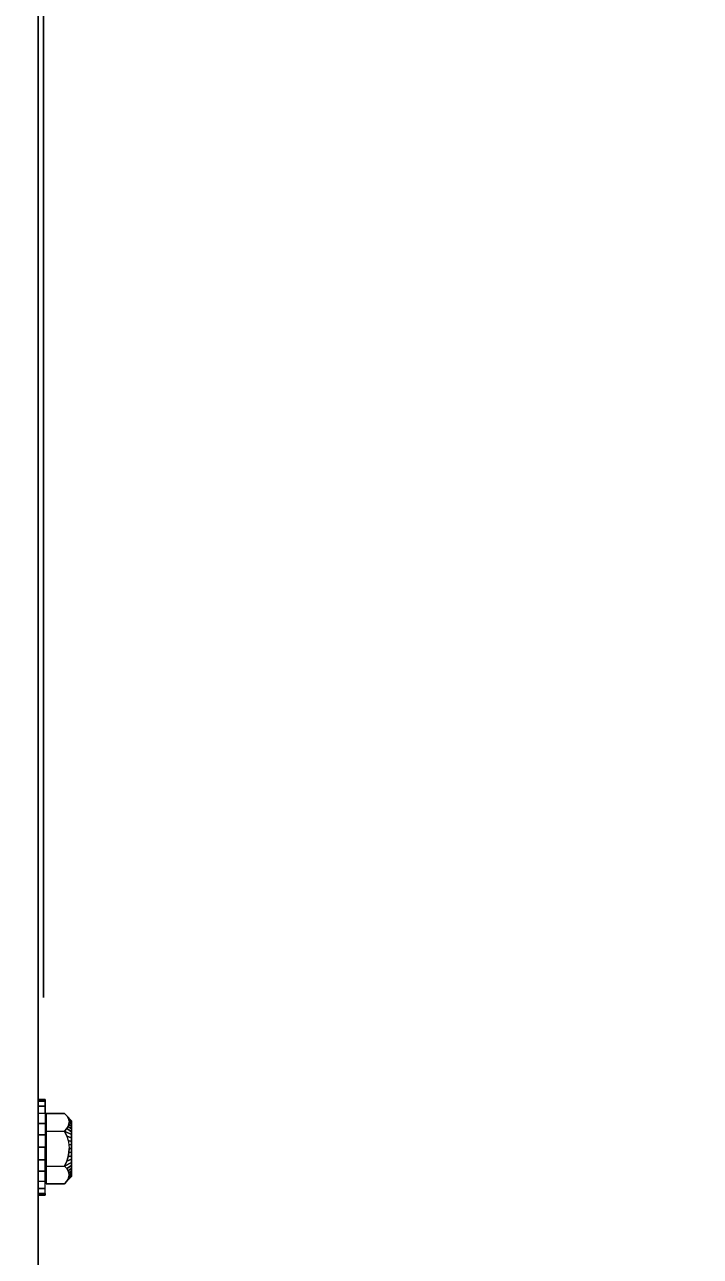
# Model space of a CAD drawing. Header units: inches. Extents: x -827 to 154, y -802 to 207.
# Drawn here: x -64.52 to -58.33, y -192.41 to -181.12 of the extents above; entities that cross this region are included whole.
import ezdxf

# ---------------------------------------------------------------- set-up
doc = ezdxf.new("R2010")
doc.units = ezdxf.units.IN
doc.header["$MEASUREMENT"] = 0
for name, color, linetype, lineweight in [('A-ANNO-DIMS', 211, 'Continuous', 9), ('A-ANNO-DIMS-48', 211, 'Continuous', 9), ('Layer0', 7, 'Continuous', 9), ('Shop_Sabre_RC-8_CNC_Router_skp', 8, 'Continuous', 9)]:
    doc.layers.add(name, color=color, linetype=linetype, lineweight=lineweight)
doc.styles.add('Arial', font='arial.ttf', dxfattribs={"height": 4.5})
doc.dimstyles.new('Linear_-_3_32__Arial', dxfattribs={"dimscale": 12, "dimtxt": 4.591167, "dimasz": 0.5, "dimexe": 0.375, "dimexo": 0.25, "dimgap": 0.25, "dimtad": 1, "dimdec": 5, "dimrnd": 0.03125, "dimzin": 1, "dimdsep": 46, "dimlunit": 4, "dimtxsty": 'Arial', "dimblk1": 'OBLIQUE', "dimblk2": 'OBLIQUE', "dimsah": 1, "dimcen": 0.09, "dimdle": 0.375, "dimazin": 0, "dimtfac": 1, "dimtdec": 4, "dimtix": 1, "dimtmove": 0, "dimatfit": 3, "dimfxl": 1, "dimtvp": 1, "dimtfill": 1, "dimfrac": 2, "dimtolj": 1, "dimtzin": 0, "dimarcsym": 2})

# ---------------------------------------------------------------- blocks, each defined once
blk = doc.blocks.new('Shop_Sabre_RC-8_CNC_Router_skp_10-V43-Level 1')
at = {"layer": 'Layer0'}
for p, q in [((0.25, 0.875), (0.25, 0.86)), ((0.25, 0.86), (0.25, 0.875)), ((0.25, 0.875), (0.313, 0.875)), ((0.25, 0.875), (0.25, 0.86)), ((0.25, 0.86), (0.25, 0.875)), ((0.313, 0.875), (0.25, 0.875)), ((0.25, 0.015), (0.25, 0)), ((0.25, 0), (0.25, 0.015)), ((0.25, 0), (0.25, 0.015)), ((0.25, 0.015), (0.25, 0)), ((0.25, 0), (0.313, 0)), ((0.313, 0), (0.25, 0))]:
    blk.add_line(p, q, dxfattribs=at)
blk = doc.blocks.new('Shop_Sabre_RC-8_CNC_Router_skp_9-V44-Level 1')
at = {"layer": 'Layer0'}
for p, q in [((0.006, 0.703), (0.051, 0.748)), ((0.049, 0.748), (0.006, 0.705)), ((0.006, 0.705), (0.049, 0.748)), ((0.051, 0.748), (0.006, 0.703)), ((0.051, 0.748), (0.006, 0.703)), ((0.051, 0.748), (0.006, 0.703)), ((0.006, 0.696), (0.038, 0.728)), ((0.038, 0.728), (0.006, 0.696)), ((0.006, 0.696), (0.038, 0.728)), ((0.038, 0.728), (0.006, 0.696)), ((0.031, 0.709), (0.006, 0.686)), ((0.031, 0.709), (0.006, 0.686)), ((0.006, 0.686), (0.031, 0.709)), ((0.006, 0.686), (0.031, 0.709)), ((0.006, 0.703), (0.006, 0.705)), ((0.006, 0.705), (0.006, 0.703)), ((0.006, 0.703), (0.006, 0.705)), ((0.006, 0.705), (0.006, 0.703)), ((0.006, 0.696), (0.006, 0.703)), ((0.006, 0.703), (0.006, 0.696)), ((0.006, 0.696), (0.006, 0.703)), ((0.006, 0.696), (0.006, 0.703)), ((0.006, 0.686), (0.006, 0.696)), ((0.006, 0.696), (0.006, 0.686)), ((0.006, 0.686), (0.006, 0.696)), ((0.006, 0.686), (0.006, 0.696)), ((0.028, 0.691), (0.006, 0.671)), ((0.028, 0.691), (0.006, 0.671)), ((0.006, 0.671), (0.028, 0.691)), ((0.006, 0.671), (0.028, 0.691)), ((0.006, 0.671), (0.006, 0.686)), ((0.006, 0.686), (0.006, 0.671)), ((0.006, 0.671), (0.006, 0.686)), ((0.006, 0.671), (0.006, 0.686)), ((0.031, 0.709), (0.028, 0.691)), ((0.031, 0.709), (0.028, 0.691)), ((0.031, 0.709), (0.028, 0.691)), ((0.031, 0.709), (0.028, 0.691)), ((0.028, 0.691), (0.031, 0.672)), ((0.031, 0.672), (0.028, 0.691)), ((0.028, 0.691), (0.031, 0.672)), ((0.031, 0.672), (0.028, 0.691)), ((0.038, 0.728), (0.031, 0.709)), ((0.038, 0.728), (0.031, 0.709)), ((0.038, 0.728), (0.031, 0.709)), ((0.038, 0.728), (0.031, 0.709)), ((0.051, 0.748), (0.038, 0.728)), ((0.051, 0.748), (0.038, 0.728)), ((0.051, 0.748), (0.038, 0.728)), ((0.051, 0.748), (0.038, 0.728)), ((0.24, 0.705), (0.25, 0.705)), ((0.25, 0.705), (0.24, 0.705)), ((0.25, 0.703), (0.24, 0.703)), ((0.25, 0.703), (0.24, 0.703)), ((0.24, 0.703), (0.25, 0.703)), ((0.24, 0.703), (0.25, 0.703)), ((0.24, 0.696), (0.25, 0.696)), ((0.24, 0.696), (0.25, 0.696)), ((0.25, 0.696), (0.24, 0.696)), ((0.24, 0.696), (0.25, 0.696)), ((0.24, 0.686), (0.25, 0.686)), ((0.25, 0.686), (0.24, 0.686)), ((0.25, 0.686), (0.24, 0.686)), ((0.25, 0.686), (0.24, 0.686)), ((0.031, 0.672), (0.006, 0.652)), ((0.006, 0.652), (0.031, 0.672)), ((0.031, 0.672), (0.006, 0.652)), ((0.006, 0.652), (0.031, 0.672)), ((0.006, 0.665), (0.006, 0.671)), ((0.006, 0.671), (0.006, 0.652)), ((0.006, 0.652), (0.006, 0.671)), ((0.006, 0.665), (0.006, 0.671)), ((0.006, 0.652), (0.006, 0.665)), ((0.006, 0.652), (0.006, 0.665)), ((0.038, 0.653), (0.006, 0.63)), ((0.006, 0.63), (0.038, 0.653)), ((0.038, 0.653), (0.006, 0.63)), ((0.006, 0.63), (0.038, 0.653)), ((0.006, 0.63), (0.006, 0.652)), ((0.006, 0.652), (0.006, 0.63)), ((0.006, 0.63), (0.006, 0.652)), ((0.006, 0.63), (0.006, 0.652)), ((0.006, 0.605), (0.051, 0.633)), ((0.051, 0.633), (0.006, 0.605)), ((0.006, 0.605), (0.051, 0.633)), ((0.051, 0.633), (0.006, 0.605)), ((0.006, 0.605), (0.006, 0.63)), ((0.006, 0.63), (0.006, 0.605)), ((0.006, 0.605), (0.006, 0.63)), ((0.006, 0.605), (0.006, 0.63)), ((0.006, 0.577), (0.006, 0.605)), ((0.006, 0.605), (0.006, 0.577)), ((0.006, 0.577), (0.006, 0.605)), ((0.006, 0.577), (0.006, 0.605)), ((0.031, 0.672), (0.038, 0.653)), ((0.038, 0.653), (0.031, 0.672)), ((0.031, 0.672), (0.038, 0.653)), ((0.038, 0.653), (0.031, 0.672)), ((0.038, 0.653), (0.051, 0.633)), ((0.038, 0.653), (0.051, 0.633)), ((0.051, 0.633), (0.038, 0.653)), ((0.051, 0.633), (0.038, 0.653)), ((0.25, 0.671), (0.24, 0.671)), ((0.24, 0.671), (0.25, 0.671)), ((0.25, 0.671), (0.24, 0.671)), ((0.24, 0.671), (0.25, 0.671)), ((0.25, 0.652), (0.24, 0.652)), ((0.25, 0.652), (0.24, 0.652)), ((0.24, 0.652), (0.25, 0.652)), ((0.24, 0.652), (0.25, 0.652)), ((0.24, 0.63), (0.25, 0.63)), ((0.24, 0.63), (0.25, 0.63)), ((0.25, 0.63), (0.24, 0.63)), ((0.25, 0.63), (0.24, 0.63)), ((0.25, 0.605), (0.24, 0.605)), ((0.24, 0.605), (0.25, 0.605)), ((0.25, 0.605), (0.24, 0.605)), ((0.24, 0.605), (0.25, 0.605)), ((0.25, 0.577), (0.24, 0.577)), ((0.24, 0.577), (0.25, 0.577)), ((0.24, 0.577), (0.25, 0.577)), ((0.25, 0.577), (0.24, 0.577)), ((0.051, 0.565), (0.006, 0.547)), ((0.051, 0.565), (0.006, 0.547)), ((0.051, 0.565), (0.006, 0.547)), ((0.006, 0.547), (0.051, 0.565)), ((0.006, 0.516), (0.006, 0.547)), ((0.006, 0.547), (0.006, 0.516)), ((0.006, 0.516), (0.006, 0.547)), ((0.006, 0.516), (0.006, 0.547)), ((0.006, 0.516), (0.038, 0.524)), ((0.006, 0.516), (0.038, 0.524)), ((0.006, 0.516), (0.038, 0.524)), ((0.038, 0.524), (0.006, 0.516)), ((0.006, 0.483), (0.006, 0.516)), ((0.006, 0.516), (0.006, 0.483)), ((0.006, 0.516), (0.006, 0.483)), ((0.006, 0.483), (0.006, 0.516)), ((0.031, 0.486), (0.006, 0.483)), ((0.031, 0.486), (0.006, 0.483)), ((0.031, 0.486), (0.006, 0.483)), ((0.006, 0.483), (0.031, 0.486)), ((0.006, 0.483), (0.006, 0.449)), ((0.006, 0.483), (0.006, 0.449)), ((0.006, 0.449), (0.006, 0.483)), ((0.006, 0.449), (0.006, 0.483)), ((0.25, 0.547), (0.24, 0.547)), ((0.25, 0.547), (0.24, 0.547)), ((0.24, 0.547), (0.25, 0.547)), ((0.24, 0.547), (0.25, 0.547)), ((0.24, 0.516), (0.25, 0.516)), ((0.24, 0.516), (0.25, 0.516)), ((0.25, 0.516), (0.24, 0.516)), ((0.25, 0.516), (0.24, 0.516)), ((0.24, 0.483), (0.25, 0.483)), ((0.25, 0.483), (0.24, 0.483)), ((0.24, 0.483), (0.25, 0.483)), ((0.25, 0.483), (0.24, 0.483)), ((0.006, 0.416), (0.006, 0.449)), ((0.006, 0.416), (0.006, 0.449)), ((0.006, 0.449), (0.028, 0.449)), ((0.006, 0.416), (0.006, 0.449)), ((0.028, 0.449), (0.006, 0.449)), ((0.006, 0.449), (0.028, 0.449)), ((0.006, 0.449), (0.006, 0.416)), ((0.006, 0.449), (0.028, 0.449)), ((0.006, 0.416), (0.006, 0.383)), ((0.006, 0.383), (0.006, 0.416)), ((0.006, 0.416), (0.031, 0.413)), ((0.031, 0.413), (0.006, 0.416)), ((0.006, 0.416), (0.006, 0.383)), ((0.006, 0.416), (0.031, 0.413)), ((0.006, 0.383), (0.006, 0.416)), ((0.031, 0.413), (0.006, 0.416)), ((0.006, 0.383), (0.006, 0.351)), ((0.006, 0.351), (0.006, 0.383)), ((0.038, 0.375), (0.006, 0.383)), ((0.006, 0.383), (0.006, 0.351)), ((0.006, 0.383), (0.038, 0.375)), ((0.006, 0.383), (0.038, 0.375)), ((0.006, 0.383), (0.006, 0.351)), ((0.006, 0.383), (0.038, 0.375)), ((0.006, 0.351), (0.051, 0.334)), ((0.006, 0.351), (0.051, 0.334)), ((0.051, 0.334), (0.006, 0.351)), ((0.051, 0.334), (0.006, 0.351)), ((0.25, 0.449), (0.24, 0.449)), ((0.24, 0.449), (0.25, 0.449)), ((0.25, 0.449), (0.24, 0.449)), ((0.24, 0.449), (0.25, 0.449)), ((0.24, 0.416), (0.25, 0.416)), ((0.25, 0.416), (0.24, 0.416)), ((0.25, 0.416), (0.24, 0.416)), ((0.24, 0.416), (0.25, 0.416)), ((0.25, 0.383), (0.24, 0.383)), ((0.24, 0.383), (0.25, 0.383)), ((0.24, 0.383), (0.25, 0.383)), ((0.25, 0.383), (0.24, 0.383)), ((0.24, 0.351), (0.25, 0.351)), ((0.25, 0.351), (0.24, 0.351)), ((0.24, 0.351), (0.25, 0.351)), ((0.25, 0.351), (0.24, 0.351)), ((0.006, 0.321), (0.006, 0.294)), ((0.006, 0.294), (0.006, 0.321)), ((0.006, 0.321), (0.006, 0.294)), ((0.006, 0.321), (0.006, 0.294)), ((0.006, 0.294), (0.006, 0.268)), ((0.006, 0.268), (0.006, 0.294)), ((0.006, 0.294), (0.051, 0.266)), ((0.006, 0.294), (0.006, 0.268)), ((0.051, 0.266), (0.006, 0.294)), ((0.006, 0.294), (0.006, 0.268)), ((0.006, 0.294), (0.051, 0.266)), ((0.051, 0.266), (0.006, 0.294)), ((0.006, 0.268), (0.006, 0.246)), ((0.006, 0.246), (0.006, 0.268)), ((0.006, 0.268), (0.006, 0.246)), ((0.006, 0.268), (0.038, 0.245)), ((0.038, 0.245), (0.006, 0.268)), ((0.006, 0.268), (0.038, 0.245)), ((0.006, 0.268), (0.006, 0.246)), ((0.038, 0.245), (0.006, 0.268)), ((0.006, 0.246), (0.006, 0.228)), ((0.006, 0.228), (0.006, 0.246)), ((0.031, 0.226), (0.006, 0.246)), ((0.031, 0.226), (0.006, 0.246)), ((0.006, 0.246), (0.031, 0.226)), ((0.006, 0.246), (0.006, 0.228)), ((0.006, 0.246), (0.006, 0.228)), ((0.006, 0.246), (0.031, 0.226)), ((0.006, 0.228), (0.006, 0.213)), ((0.006, 0.213), (0.006, 0.228)), ((0.028, 0.208), (0.006, 0.228)), ((0.006, 0.228), (0.028, 0.208)), ((0.006, 0.228), (0.006, 0.213)), ((0.028, 0.208), (0.006, 0.228)), ((0.006, 0.228), (0.006, 0.213)), ((0.006, 0.228), (0.028, 0.208)), ((0.031, 0.226), (0.028, 0.208)), ((0.028, 0.208), (0.031, 0.226)), ((0.031, 0.226), (0.028, 0.208)), ((0.028, 0.208), (0.031, 0.226)), ((0.038, 0.245), (0.031, 0.226)), ((0.031, 0.226), (0.038, 0.245)), ((0.031, 0.226), (0.038, 0.245)), ((0.038, 0.245), (0.031, 0.226)), ((0.051, 0.266), (0.038, 0.245)), ((0.038, 0.245), (0.051, 0.266)), ((0.051, 0.266), (0.038, 0.245)), ((0.038, 0.245), (0.051, 0.266)), ((0.25, 0.321), (0.24, 0.321)), ((0.24, 0.321), (0.25, 0.321)), ((0.25, 0.321), (0.24, 0.321)), ((0.24, 0.321), (0.25, 0.321)), ((0.24, 0.294), (0.25, 0.294)), ((0.25, 0.294), (0.24, 0.294)), ((0.24, 0.294), (0.25, 0.294)), ((0.25, 0.294), (0.24, 0.294)), ((0.24, 0.268), (0.25, 0.268)), ((0.25, 0.268), (0.24, 0.268)), ((0.25, 0.268), (0.24, 0.268)), ((0.24, 0.268), (0.25, 0.268)), ((0.25, 0.246), (0.24, 0.246)), ((0.25, 0.246), (0.24, 0.246)), ((0.24, 0.246), (0.25, 0.246)), ((0.24, 0.246), (0.25, 0.246)), ((0.24, 0.228), (0.25, 0.228)), ((0.24, 0.228), (0.25, 0.228)), ((0.25, 0.228), (0.24, 0.228)), ((0.25, 0.228), (0.24, 0.228)), ((0.006, 0.213), (0.006, 0.202)), ((0.006, 0.202), (0.006, 0.213)), ((0.006, 0.213), (0.006, 0.202)), ((0.006, 0.213), (0.031, 0.19)), ((0.031, 0.19), (0.006, 0.213)), ((0.006, 0.213), (0.031, 0.19)), ((0.006, 0.213), (0.006, 0.202)), ((0.031, 0.19), (0.006, 0.213)), ((0.006, 0.202), (0.006, 0.196)), ((0.006, 0.196), (0.006, 0.202)), ((0.006, 0.202), (0.006, 0.196)), ((0.006, 0.202), (0.038, 0.171)), ((0.038, 0.171), (0.006, 0.202)), ((0.006, 0.202), (0.038, 0.171)), ((0.006, 0.202), (0.006, 0.196)), ((0.038, 0.171), (0.006, 0.202)), ((0.006, 0.196), (0.006, 0.194)), ((0.006, 0.194), (0.006, 0.196)), ((0.051, 0.15), (0.006, 0.196)), ((0.051, 0.15), (0.006, 0.196)), ((0.051, 0.15), (0.006, 0.196)), ((0.006, 0.194), (0.006, 0.196)), ((0.006, 0.196), (0.051, 0.15)), ((0.006, 0.196), (0.006, 0.194)), ((0.006, 0.194), (0.049, 0.15)), ((0.049, 0.15), (0.006, 0.194)), ((0.031, 0.19), (0.028, 0.208)), ((0.031, 0.19), (0.028, 0.208)), ((0.031, 0.19), (0.028, 0.208)), ((0.031, 0.19), (0.028, 0.208)), ((0.038, 0.171), (0.031, 0.19)), ((0.038, 0.171), (0.031, 0.19)), ((0.038, 0.171), (0.031, 0.19)), ((0.038, 0.171), (0.031, 0.19)), ((0.051, 0.15), (0.038, 0.171)), ((0.051, 0.15), (0.038, 0.171)), ((0.051, 0.15), (0.038, 0.171)), ((0.051, 0.15), (0.038, 0.171)), ((0.25, 0.213), (0.24, 0.213)), ((0.25, 0.213), (0.24, 0.213)), ((0.24, 0.213), (0.25, 0.213)), ((0.24, 0.213), (0.25, 0.213)), ((0.24, 0.202), (0.25, 0.202)), ((0.24, 0.202), (0.25, 0.202)), ((0.25, 0.202), (0.24, 0.202)), ((0.24, 0.202), (0.25, 0.202)), ((0.25, 0.196), (0.24, 0.196)), ((0.25, 0.196), (0.24, 0.196)), ((0.25, 0.196), (0.24, 0.196)), ((0.24, 0.196), (0.25, 0.196)), ((0.24, 0.194), (0.25, 0.194)), ((0.25, 0.194), (0.24, 0.194))]:
    blk.add_line(p, q, dxfattribs=at)
blk = doc.blocks.new('Shop_Sabre_RC-8_CNC_Router_skp_8-V45-Level 1')
for name in ['Shop_Sabre_RC-8_CNC_Router_skp_10-V43-Level 1', 'Shop_Sabre_RC-8_CNC_Router_skp_9-V44-Level 1']:
    blk.add_blockref(name, (0, 0))
blk = doc.blocks.new('Shop_Sabre_RC-8_CNC_Router_skp_10-V41-Level 1')
at = {"layer": 'Layer0'}
for p, q in [((0.25, 0.875), (0.25, 0.86)), ((0.25, 0.86), (0.25, 0.875)), ((0.25, 0.875), (0.313, 0.875)), ((0.25, 0.875), (0.25, 0.86)), ((0.25, 0.86), (0.25, 0.875)), ((0.313, 0.875), (0.25, 0.875)), ((0.25, 0.86), (0.25, 0.816)), ((0.25, 0.86), (0.313, 0.86)), ((0.25, 0.86), (0.25, 0.816)), ((0.313, 0.86), (0.25, 0.86)), ((0.25, 0.816), (0.25, 0.747)), ((0.25, 0.816), (0.313, 0.816)), ((0.25, 0.816), (0.25, 0.747)), ((0.313, 0.816), (0.25, 0.816)), ((0.25, 0.747), (0.25, 0.656)), ((0.313, 0.747), (0.25, 0.747)), ((0.25, 0.656), (0.25, 0.747)), ((0.313, 0.747), (0.25, 0.747)), ((0.25, 0.656), (0.25, 0.551)), ((0.313, 0.656), (0.25, 0.656)), ((0.25, 0.551), (0.25, 0.656)), ((0.25, 0.656), (0.313, 0.656)), ((0.25, 0.551), (0.25, 0.437)), ((0.313, 0.551), (0.25, 0.551)), ((0.25, 0.437), (0.25, 0.551)), ((0.25, 0.551), (0.313, 0.551)), ((0.25, 0.324), (0.25, 0.437)), ((0.313, 0.437), (0.25, 0.437)), ((0.25, 0.324), (0.25, 0.437)), ((0.25, 0.437), (0.313, 0.437)), ((0.25, 0.219), (0.25, 0.324)), ((0.313, 0.324), (0.25, 0.324)), ((0.25, 0.219), (0.25, 0.324)), ((0.25, 0.324), (0.313, 0.324)), ((0.25, 0.128), (0.25, 0.219)), ((0.313, 0.219), (0.25, 0.219)), ((0.25, 0.128), (0.25, 0.219)), ((0.25, 0.219), (0.313, 0.219)), ((0.25, 0.059), (0.25, 0.128)), ((0.25, 0.128), (0.313, 0.128)), ((0.25, 0.128), (0.25, 0.059)), ((0.25, 0.128), (0.313, 0.128)), ((0.25, 0.015), (0.25, 0.059)), ((0.25, 0.059), (0.313, 0.059)), ((0.25, 0.059), (0.25, 0.015)), ((0.313, 0.059), (0.25, 0.059)), ((0.25, 0.015), (0.25, 0)), ((0.25, 0), (0.25, 0.015)), ((0.25, 0), (0.25, 0.015)), ((0.25, 0.015), (0.313, 0.015)), ((0.25, 0.015), (0.25, 0)), ((0.313, 0.015), (0.25, 0.015)), ((0.25, 0), (0.313, 0)), ((0.313, 0), (0.25, 0))]:
    blk.add_line(p, q, dxfattribs=at)
blk = doc.blocks.new('Shop_Sabre_RC-8_CNC_Router_skp_9-V42-Level 1')
at = {"layer": 'Layer0'}
for p, q in [((0.006, 0.703), (0.051, 0.748)), ((0.049, 0.748), (0.006, 0.705)), ((0.006, 0.705), (0.049, 0.748)), ((0.051, 0.748), (0.006, 0.703)), ((0.051, 0.748), (0.006, 0.703)), ((0.051, 0.748), (0.006, 0.703)), ((0.006, 0.696), (0.038, 0.728)), ((0.038, 0.728), (0.006, 0.696)), ((0.006, 0.696), (0.038, 0.728)), ((0.038, 0.728), (0.006, 0.696)), ((0.031, 0.709), (0.006, 0.686)), ((0.031, 0.709), (0.006, 0.686)), ((0.006, 0.686), (0.031, 0.709)), ((0.006, 0.686), (0.031, 0.709)), ((0.006, 0.703), (0.006, 0.705)), ((0.006, 0.705), (0.006, 0.703)), ((0.006, 0.703), (0.006, 0.705)), ((0.006, 0.705), (0.006, 0.703)), ((0.006, 0.696), (0.006, 0.703)), ((0.006, 0.703), (0.006, 0.696)), ((0.006, 0.696), (0.006, 0.703)), ((0.006, 0.696), (0.006, 0.703)), ((0.006, 0.686), (0.006, 0.696)), ((0.006, 0.696), (0.006, 0.686)), ((0.006, 0.686), (0.006, 0.696)), ((0.006, 0.686), (0.006, 0.696)), ((0.028, 0.691), (0.006, 0.671)), ((0.028, 0.691), (0.006, 0.671)), ((0.006, 0.671), (0.028, 0.691)), ((0.006, 0.671), (0.028, 0.691)), ((0.006, 0.671), (0.006, 0.686)), ((0.006, 0.686), (0.006, 0.671)), ((0.006, 0.671), (0.006, 0.686)), ((0.006, 0.671), (0.006, 0.686)), ((0.031, 0.709), (0.028, 0.691)), ((0.031, 0.709), (0.028, 0.691)), ((0.031, 0.709), (0.028, 0.691)), ((0.031, 0.709), (0.028, 0.691)), ((0.028, 0.691), (0.031, 0.672)), ((0.031, 0.672), (0.028, 0.691)), ((0.028, 0.691), (0.031, 0.672)), ((0.031, 0.672), (0.028, 0.691)), ((0.038, 0.728), (0.031, 0.709)), ((0.038, 0.728), (0.031, 0.709)), ((0.038, 0.728), (0.031, 0.709)), ((0.038, 0.728), (0.031, 0.709)), ((0.051, 0.748), (0.038, 0.728)), ((0.051, 0.748), (0.038, 0.728)), ((0.051, 0.748), (0.038, 0.728)), ((0.051, 0.748), (0.038, 0.728)), ((0.051, 0.748), (0.071, 0.771)), ((0.071, 0.771), (0.051, 0.748)), ((0.071, 0.771), (0.24, 0.771)), ((0.24, 0.771), (0.071, 0.771)), ((0.24, 0.771), (0.24, 0.61)), ((0.24, 0.61), (0.24, 0.771)), ((0.24, 0.705), (0.25, 0.705)), ((0.25, 0.705), (0.24, 0.705)), ((0.25, 0.703), (0.24, 0.703)), ((0.25, 0.703), (0.24, 0.703)), ((0.24, 0.703), (0.25, 0.703)), ((0.24, 0.703), (0.25, 0.703)), ((0.24, 0.696), (0.25, 0.696)), ((0.24, 0.696), (0.25, 0.696)), ((0.25, 0.696), (0.24, 0.696)), ((0.24, 0.696), (0.25, 0.696)), ((0.24, 0.686), (0.25, 0.686)), ((0.25, 0.686), (0.24, 0.686)), ((0.25, 0.686), (0.24, 0.686)), ((0.25, 0.686), (0.24, 0.686)), ((0.031, 0.672), (0.006, 0.652)), ((0.006, 0.652), (0.031, 0.672)), ((0.031, 0.672), (0.006, 0.652)), ((0.006, 0.652), (0.031, 0.672)), ((0.006, 0.665), (0.006, 0.671)), ((0.006, 0.671), (0.006, 0.652)), ((0.006, 0.652), (0.006, 0.671)), ((0.006, 0.665), (0.006, 0.671)), ((0.006, 0.652), (0.006, 0.665)), ((0.006, 0.652), (0.006, 0.665)), ((0.038, 0.653), (0.006, 0.63)), ((0.006, 0.63), (0.038, 0.653)), ((0.038, 0.653), (0.006, 0.63)), ((0.006, 0.63), (0.038, 0.653)), ((0.006, 0.63), (0.006, 0.652)), ((0.006, 0.652), (0.006, 0.63)), ((0.006, 0.63), (0.006, 0.652)), ((0.006, 0.63), (0.006, 0.652)), ((0.006, 0.605), (0.051, 0.633)), ((0.051, 0.633), (0.006, 0.605)), ((0.006, 0.605), (0.051, 0.633)), ((0.051, 0.633), (0.006, 0.605)), ((0.006, 0.605), (0.006, 0.63)), ((0.006, 0.63), (0.006, 0.605)), ((0.006, 0.605), (0.006, 0.63)), ((0.006, 0.605), (0.006, 0.63)), ((0.006, 0.577), (0.071, 0.61)), ((0.071, 0.61), (0.006, 0.577)), ((0.006, 0.577), (0.006, 0.605)), ((0.006, 0.605), (0.006, 0.577)), ((0.006, 0.577), (0.006, 0.605)), ((0.006, 0.577), (0.006, 0.605)), ((0.006, 0.577), (0.006, 0.547)), ((0.006, 0.547), (0.006, 0.577)), ((0.031, 0.672), (0.038, 0.653)), ((0.038, 0.653), (0.031, 0.672)), ((0.031, 0.672), (0.038, 0.653)), ((0.038, 0.653), (0.031, 0.672)), ((0.038, 0.653), (0.051, 0.633)), ((0.038, 0.653), (0.051, 0.633)), ((0.051, 0.633), (0.038, 0.653)), ((0.051, 0.633), (0.038, 0.653)), ((0.051, 0.633), (0.071, 0.61)), ((0.071, 0.61), (0.051, 0.633)), ((0.051, 0.565), (0.071, 0.61)), ((0.071, 0.61), (0.051, 0.565)), ((0.24, 0.61), (0.071, 0.61)), ((0.24, 0.61), (0.071, 0.61)), ((0.25, 0.671), (0.24, 0.671)), ((0.24, 0.671), (0.25, 0.671)), ((0.25, 0.671), (0.24, 0.671)), ((0.24, 0.671), (0.25, 0.671)), ((0.25, 0.652), (0.24, 0.652)), ((0.25, 0.652), (0.24, 0.652)), ((0.24, 0.652), (0.25, 0.652)), ((0.24, 0.652), (0.25, 0.652)), ((0.24, 0.63), (0.25, 0.63)), ((0.24, 0.63), (0.25, 0.63)), ((0.25, 0.63), (0.24, 0.63)), ((0.25, 0.63), (0.24, 0.63)), ((0.24, 0.61), (0.24, 0.289)), ((0.24, 0.289), (0.24, 0.61)), ((0.25, 0.605), (0.24, 0.605)), ((0.24, 0.605), (0.25, 0.605)), ((0.25, 0.605), (0.24, 0.605)), ((0.24, 0.605), (0.25, 0.605)), ((0.25, 0.577), (0.24, 0.577)), ((0.24, 0.577), (0.25, 0.577)), ((0.24, 0.577), (0.25, 0.577)), ((0.25, 0.577), (0.24, 0.577)), ((0.051, 0.565), (0.006, 0.547)), ((0.051, 0.565), (0.006, 0.547)), ((0.051, 0.565), (0.006, 0.547)), ((0.006, 0.547), (0.051, 0.565)), ((0.006, 0.516), (0.006, 0.547)), ((0.006, 0.547), (0.006, 0.516)), ((0.006, 0.516), (0.006, 0.547)), ((0.006, 0.516), (0.006, 0.547)), ((0.006, 0.516), (0.038, 0.524)), ((0.006, 0.516), (0.038, 0.524)), ((0.006, 0.516), (0.038, 0.524)), ((0.038, 0.524), (0.006, 0.516)), ((0.006, 0.483), (0.006, 0.516)), ((0.006, 0.516), (0.006, 0.483)), ((0.006, 0.516), (0.006, 0.483)), ((0.006, 0.483), (0.006, 0.516)), ((0.031, 0.486), (0.006, 0.483)), ((0.031, 0.486), (0.006, 0.483)), ((0.031, 0.486), (0.006, 0.483)), ((0.006, 0.483), (0.031, 0.486)), ((0.006, 0.483), (0.006, 0.449)), ((0.006, 0.483), (0.006, 0.449)), ((0.006, 0.449), (0.006, 0.483)), ((0.006, 0.449), (0.006, 0.483)), ((0.028, 0.449), (0.031, 0.486)), ((0.031, 0.486), (0.028, 0.449)), ((0.031, 0.486), (0.038, 0.524)), ((0.038, 0.524), (0.031, 0.486)), ((0.038, 0.524), (0.051, 0.565)), ((0.051, 0.565), (0.038, 0.524)), ((0.25, 0.547), (0.24, 0.547)), ((0.25, 0.547), (0.24, 0.547)), ((0.24, 0.547), (0.25, 0.547)), ((0.24, 0.547), (0.25, 0.547)), ((0.24, 0.516), (0.25, 0.516)), ((0.24, 0.516), (0.25, 0.516)), ((0.25, 0.516), (0.24, 0.516)), ((0.25, 0.516), (0.24, 0.516)), ((0.24, 0.483), (0.25, 0.483)), ((0.25, 0.483), (0.24, 0.483)), ((0.24, 0.483), (0.25, 0.483)), ((0.25, 0.483), (0.24, 0.483)), ((0.006, 0.416), (0.006, 0.449)), ((0.006, 0.416), (0.006, 0.449)), ((0.006, 0.449), (0.028, 0.449)), ((0.006, 0.416), (0.006, 0.449)), ((0.028, 0.449), (0.006, 0.449)), ((0.006, 0.449), (0.028, 0.449)), ((0.006, 0.449), (0.006, 0.416)), ((0.006, 0.449), (0.028, 0.449)), ((0.006, 0.416), (0.006, 0.383)), ((0.006, 0.383), (0.006, 0.416)), ((0.006, 0.416), (0.031, 0.413)), ((0.031, 0.413), (0.006, 0.416)), ((0.006, 0.416), (0.006, 0.383)), ((0.006, 0.416), (0.031, 0.413)), ((0.006, 0.383), (0.006, 0.416)), ((0.031, 0.413), (0.006, 0.416)), ((0.006, 0.383), (0.006, 0.351)), ((0.006, 0.351), (0.006, 0.383)), ((0.038, 0.375), (0.006, 0.383)), ((0.006, 0.383), (0.006, 0.351)), ((0.006, 0.383), (0.038, 0.375)), ((0.006, 0.383), (0.038, 0.375)), ((0.006, 0.383), (0.006, 0.351)), ((0.006, 0.383), (0.038, 0.375)), ((0.006, 0.321), (0.006, 0.351)), ((0.006, 0.351), (0.006, 0.321)), ((0.006, 0.351), (0.051, 0.334)), ((0.006, 0.351), (0.051, 0.334)), ((0.051, 0.334), (0.006, 0.351)), ((0.051, 0.334), (0.006, 0.351)), ((0.031, 0.413), (0.028, 0.449)), ((0.031, 0.413), (0.028, 0.449)), ((0.038, 0.375), (0.031, 0.413)), ((0.038, 0.375), (0.031, 0.413)), ((0.051, 0.334), (0.038, 0.375)), ((0.051, 0.334), (0.038, 0.375)), ((0.25, 0.449), (0.24, 0.449)), ((0.24, 0.449), (0.25, 0.449)), ((0.25, 0.449), (0.24, 0.449)), ((0.24, 0.449), (0.25, 0.449)), ((0.24, 0.416), (0.25, 0.416)), ((0.25, 0.416), (0.24, 0.416)), ((0.25, 0.416), (0.24, 0.416)), ((0.24, 0.416), (0.25, 0.416)), ((0.25, 0.383), (0.24, 0.383)), ((0.24, 0.383), (0.25, 0.383)), ((0.24, 0.383), (0.25, 0.383)), ((0.25, 0.383), (0.24, 0.383)), ((0.24, 0.351), (0.25, 0.351)), ((0.25, 0.351), (0.24, 0.351)), ((0.24, 0.351), (0.25, 0.351)), ((0.25, 0.351), (0.24, 0.351)), ((0.006, 0.321), (0.006, 0.294)), ((0.006, 0.294), (0.006, 0.321)), ((0.071, 0.289), (0.006, 0.321)), ((0.006, 0.321), (0.006, 0.294)), ((0.006, 0.321), (0.006, 0.294)), ((0.006, 0.321), (0.071, 0.289)), ((0.006, 0.294), (0.006, 0.268)), ((0.006, 0.268), (0.006, 0.294)), ((0.006, 0.294), (0.051, 0.266)), ((0.006, 0.294), (0.006, 0.268)), ((0.051, 0.266), (0.006, 0.294)), ((0.006, 0.294), (0.006, 0.268)), ((0.006, 0.294), (0.051, 0.266)), ((0.051, 0.266), (0.006, 0.294)), ((0.006, 0.268), (0.006, 0.246)), ((0.006, 0.246), (0.006, 0.268)), ((0.006, 0.268), (0.006, 0.246)), ((0.006, 0.268), (0.038, 0.245)), ((0.038, 0.245), (0.006, 0.268)), ((0.006, 0.268), (0.038, 0.245)), ((0.006, 0.268), (0.006, 0.246)), ((0.038, 0.245), (0.006, 0.268)), ((0.006, 0.246), (0.006, 0.228)), ((0.006, 0.228), (0.006, 0.246)), ((0.031, 0.226), (0.006, 0.246)), ((0.031, 0.226), (0.006, 0.246)), ((0.006, 0.246), (0.031, 0.226)), ((0.006, 0.246), (0.006, 0.228)), ((0.006, 0.246), (0.006, 0.228)), ((0.006, 0.246), (0.031, 0.226)), ((0.006, 0.228), (0.006, 0.213)), ((0.006, 0.213), (0.006, 0.228)), ((0.028, 0.208), (0.006, 0.228)), ((0.006, 0.228), (0.028, 0.208)), ((0.006, 0.228), (0.006, 0.213)), ((0.028, 0.208), (0.006, 0.228)), ((0.006, 0.228), (0.006, 0.213)), ((0.006, 0.228), (0.028, 0.208)), ((0.031, 0.226), (0.028, 0.208)), ((0.028, 0.208), (0.031, 0.226)), ((0.031, 0.226), (0.028, 0.208)), ((0.028, 0.208), (0.031, 0.226)), ((0.038, 0.245), (0.031, 0.226)), ((0.031, 0.226), (0.038, 0.245)), ((0.031, 0.226), (0.038, 0.245)), ((0.038, 0.245), (0.031, 0.226)), ((0.051, 0.266), (0.038, 0.245)), ((0.038, 0.245), (0.051, 0.266)), ((0.051, 0.266), (0.038, 0.245)), ((0.038, 0.245), (0.051, 0.266)), ((0.051, 0.334), (0.071, 0.289)), ((0.071, 0.289), (0.051, 0.334)), ((0.071, 0.289), (0.051, 0.266)), ((0.051, 0.266), (0.071, 0.289)), ((0.24, 0.289), (0.071, 0.289)), ((0.24, 0.289), (0.071, 0.289)), ((0.25, 0.321), (0.24, 0.321)), ((0.24, 0.321), (0.25, 0.321)), ((0.25, 0.321), (0.24, 0.321)), ((0.24, 0.321), (0.25, 0.321)), ((0.24, 0.294), (0.25, 0.294)), ((0.25, 0.294), (0.24, 0.294)), ((0.24, 0.294), (0.25, 0.294)), ((0.25, 0.294), (0.24, 0.294)), ((0.24, 0.128), (0.24, 0.289)), ((0.24, 0.289), (0.24, 0.128)), ((0.24, 0.268), (0.25, 0.268)), ((0.25, 0.268), (0.24, 0.268)), ((0.25, 0.268), (0.24, 0.268)), ((0.24, 0.268), (0.25, 0.268)), ((0.25, 0.246), (0.24, 0.246)), ((0.25, 0.246), (0.24, 0.246)), ((0.24, 0.246), (0.25, 0.246)), ((0.24, 0.246), (0.25, 0.246)), ((0.24, 0.228), (0.25, 0.228)), ((0.24, 0.228), (0.25, 0.228)), ((0.25, 0.228), (0.24, 0.228)), ((0.25, 0.228), (0.24, 0.228)), ((0.006, 0.213), (0.006, 0.202)), ((0.006, 0.202), (0.006, 0.213)), ((0.006, 0.213), (0.006, 0.202)), ((0.006, 0.213), (0.031, 0.19)), ((0.031, 0.19), (0.006, 0.213)), ((0.006, 0.213), (0.031, 0.19)), ((0.006, 0.213), (0.006, 0.202)), ((0.031, 0.19), (0.006, 0.213)), ((0.006, 0.202), (0.006, 0.196)), ((0.006, 0.196), (0.006, 0.202)), ((0.006, 0.202), (0.006, 0.196)), ((0.006, 0.202), (0.038, 0.171)), ((0.038, 0.171), (0.006, 0.202)), ((0.006, 0.202), (0.038, 0.171)), ((0.006, 0.202), (0.006, 0.196)), ((0.038, 0.171), (0.006, 0.202)), ((0.006, 0.196), (0.006, 0.194)), ((0.006, 0.194), (0.006, 0.196)), ((0.051, 0.15), (0.006, 0.196)), ((0.051, 0.15), (0.006, 0.196)), ((0.051, 0.15), (0.006, 0.196)), ((0.006, 0.194), (0.006, 0.196)), ((0.006, 0.196), (0.051, 0.15)), ((0.006, 0.196), (0.006, 0.194)), ((0.006, 0.194), (0.049, 0.15)), ((0.049, 0.15), (0.006, 0.194)), ((0.031, 0.19), (0.028, 0.208)), ((0.031, 0.19), (0.028, 0.208)), ((0.031, 0.19), (0.028, 0.208)), ((0.031, 0.19), (0.028, 0.208)), ((0.038, 0.171), (0.031, 0.19)), ((0.038, 0.171), (0.031, 0.19)), ((0.038, 0.171), (0.031, 0.19)), ((0.038, 0.171), (0.031, 0.19)), ((0.051, 0.15), (0.038, 0.171)), ((0.051, 0.15), (0.038, 0.171)), ((0.051, 0.15), (0.038, 0.171)), ((0.051, 0.15), (0.038, 0.171)), ((0.071, 0.128), (0.051, 0.15)), ((0.051, 0.15), (0.071, 0.128)), ((0.24, 0.128), (0.071, 0.128)), ((0.071, 0.128), (0.24, 0.128)), ((0.25, 0.213), (0.24, 0.213)), ((0.25, 0.213), (0.24, 0.213)), ((0.24, 0.213), (0.25, 0.213)), ((0.24, 0.213), (0.25, 0.213)), ((0.24, 0.202), (0.25, 0.202)), ((0.24, 0.202), (0.25, 0.202)), ((0.25, 0.202), (0.24, 0.202)), ((0.24, 0.202), (0.25, 0.202)), ((0.25, 0.196), (0.24, 0.196)), ((0.25, 0.196), (0.24, 0.196)), ((0.25, 0.196), (0.24, 0.196)), ((0.24, 0.196), (0.25, 0.196)), ((0.24, 0.194), (0.25, 0.194)), ((0.25, 0.194), (0.24, 0.194))]:
    blk.add_line(p, q, dxfattribs=at)
blk = doc.blocks.new('Shop_Sabre_RC-8_CNC_Router_skp_8-V46-Level 1')
for name in ['Shop_Sabre_RC-8_CNC_Router_skp_10-V41-Level 1', 'Shop_Sabre_RC-8_CNC_Router_skp_9-V42-Level 1']:
    blk.add_blockref(name, (0, 0))
blk = doc.blocks.new('Shop_Sabre_RC-8_CNC_Router_skp_163-402902-Level 1')
at = {"layer": 'Layer0'}
for p, q in [((0.3125, 60), (0.3125, 0)), ((0.3125, 0), (0.3125, 60))]:
    blk.add_line(p, q, dxfattribs=at)
for name in ['Shop_Sabre_RC-8_CNC_Router_skp_8-V45-Level 1', 'Shop_Sabre_RC-8_CNC_Router_skp_8-V46-Level 1']:
    blk.add_blockref(name, (0, 58.3125))
blk = doc.blocks.new('Shop_Sabre_RC-8_CNC_Router_skp_1-402740-Level 1')
at = {"layer": 'Layer0'}
for p, q in [((-0.047, 57.375), (-0.047, 2.927)), ((-0.047, 2.927), (-0.047, 57.375))]:
    blk.add_line(p, q, dxfattribs=at)
blk.add_blockref('Shop_Sabre_RC-8_CNC_Router_skp_163-402902-Level 1', (-0.312, 0))
blk = doc.blocks.new('Shop_Sabre_RC-8_CNC_Router_skp-402726-Level 1')
blk.add_blockref('Shop_Sabre_RC-8_CNC_Router_skp_1-402740-Level 1', (0, 0))
blk = doc.blocks.new('DIMBLOCK4-Level 1')
at = {"layer": 'A-ANNO-DIMS-48'}
for p, q in [((-41.511, -235.976), (-41.511, -190.976)), ((-69.396, -195.476), (-37.011, -195.476)), ((-41.511, -195.476), (-69.396, -195.476)), ((-42.754, -231.476), (-37.011, -231.476)), ((-41.511, -231.476), (-42.754, -231.476))]:
    blk.add_line(p, q, dxfattribs=at)
at = {"layer": 'A-ANNO-DIMS-48', "lineweight": 50}
for p, q in [((-41.511, -195.476), (-44.511, -192.476)), ((-41.511, -195.476), (-38.511, -198.476)), ((-41.511, -231.476), (-44.511, -228.476)), ((-41.511, -231.476), (-38.511, -234.476))]:
    blk.add_line(p, q, dxfattribs=at)
at = {"layer": 'A-ANNO-DIMS-48', "color": 0, "insert": (-50.353, -221.493), "char_height": 4.5, "width": 19.24052, "attachment_point": 1, "rotation": 90, "line_spacing_factor": 0.941778, "style": 'Arial', "bg_fill": 3, "box_fill_scale": 1.25, "bg_fill_color": 256, "bg_fill_true_color": 13158600, "bg_fill_transparency": 0}
blk.add_mtext('3\' - 0"', dxfattribs=at)
blk = doc.blocks.new('_Oblique')
at = {"color": 0, "linetype": 'ByBlock', "lineweight": -2}
blk.add_line((-0.5, -0.5), (0.5, 0.5), dxfattribs=at)

msp = doc.modelspace()

# ---------------------------------------------------------------- block references
at = {"layer": 'Shop_Sabre_RC-8_CNC_Router_skp', "color": 7, "rotation": 180}
msp.add_blockref('Shop_Sabre_RC-8_CNC_Router_skp-402726-Level 1', (-64.395614, -132.663924), dxfattribs=at)

# ---------------------------------------------------------------- next in the draw order: dimensions: what is measured, and where the dimension line sits
at = {"layer": 'A-ANNO-DIMS'}
dim = msp.add_linear_dim(base=(-41.511425, -195.476424), p1=(-45.754066, -231.476424), p2=(-72.395614, -195.476424), angle=90, dimstyle='Linear_-_3_32__Arial', override={"dimpost": '<>', "dimfxl": 44.785847}, dxfattribs=at)
dim.commit()
dim.dimension.update_dxf_attribs({"geometry": 'DIMBLOCK4-Level 1', "text_midpoint": (-46.810538, -213.476424)})

doc.saveas('drawing.dxf')
